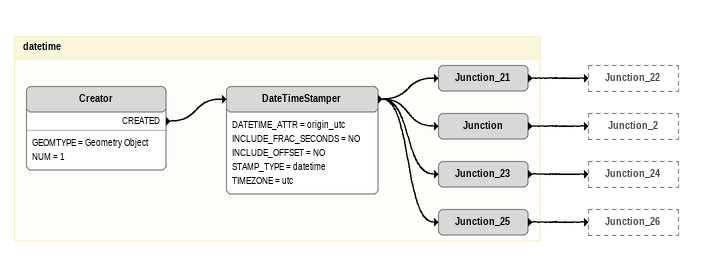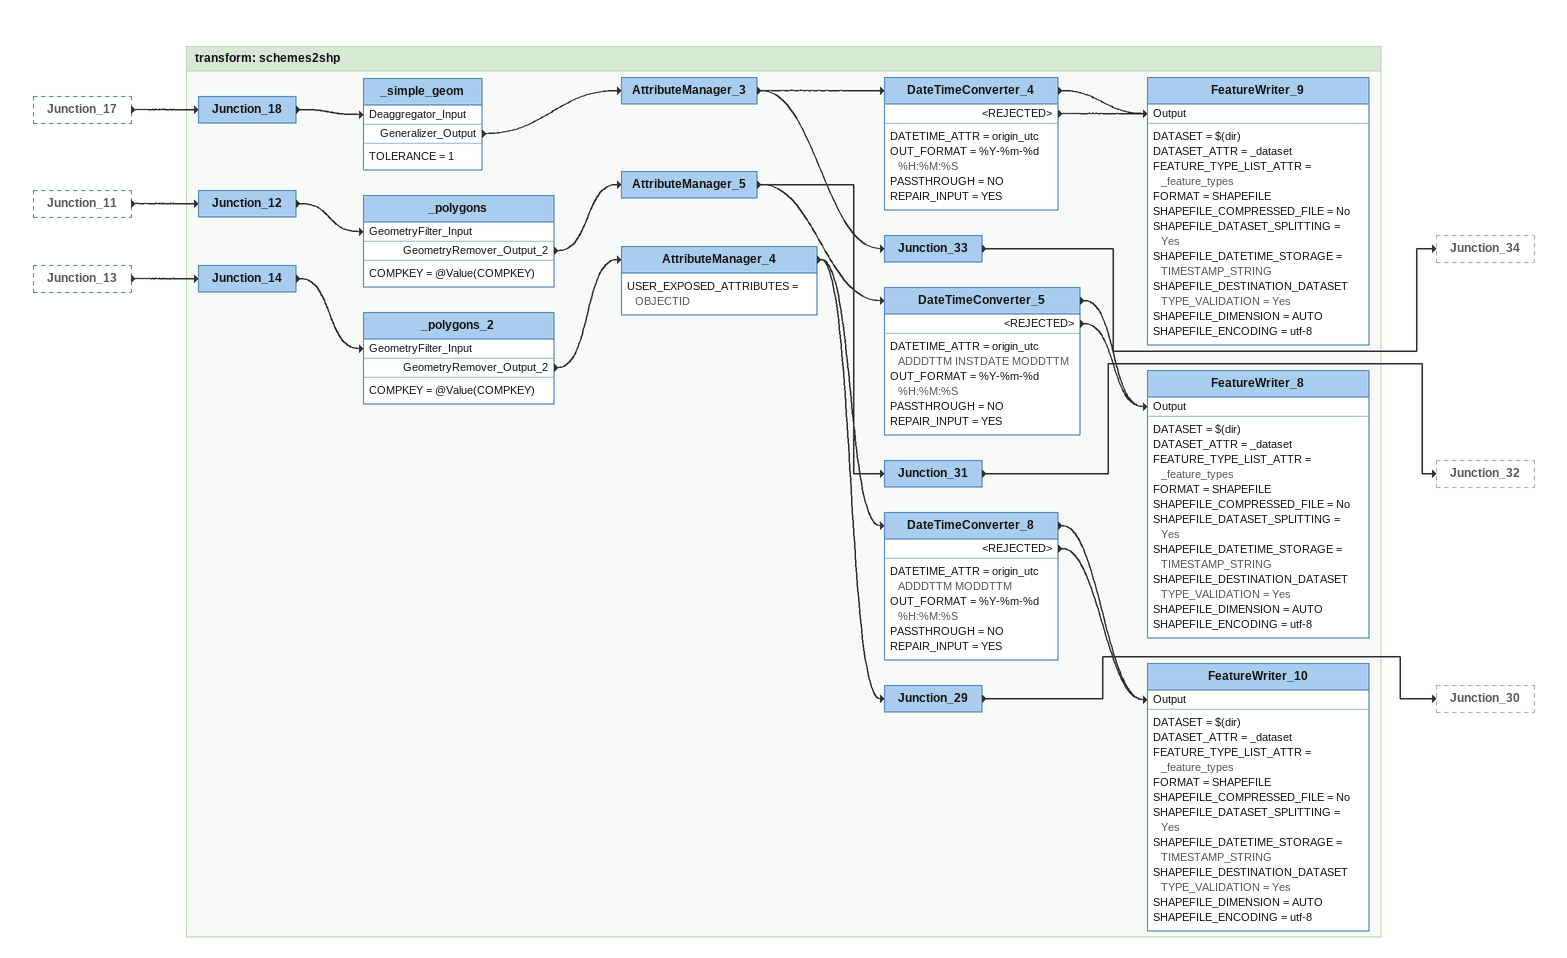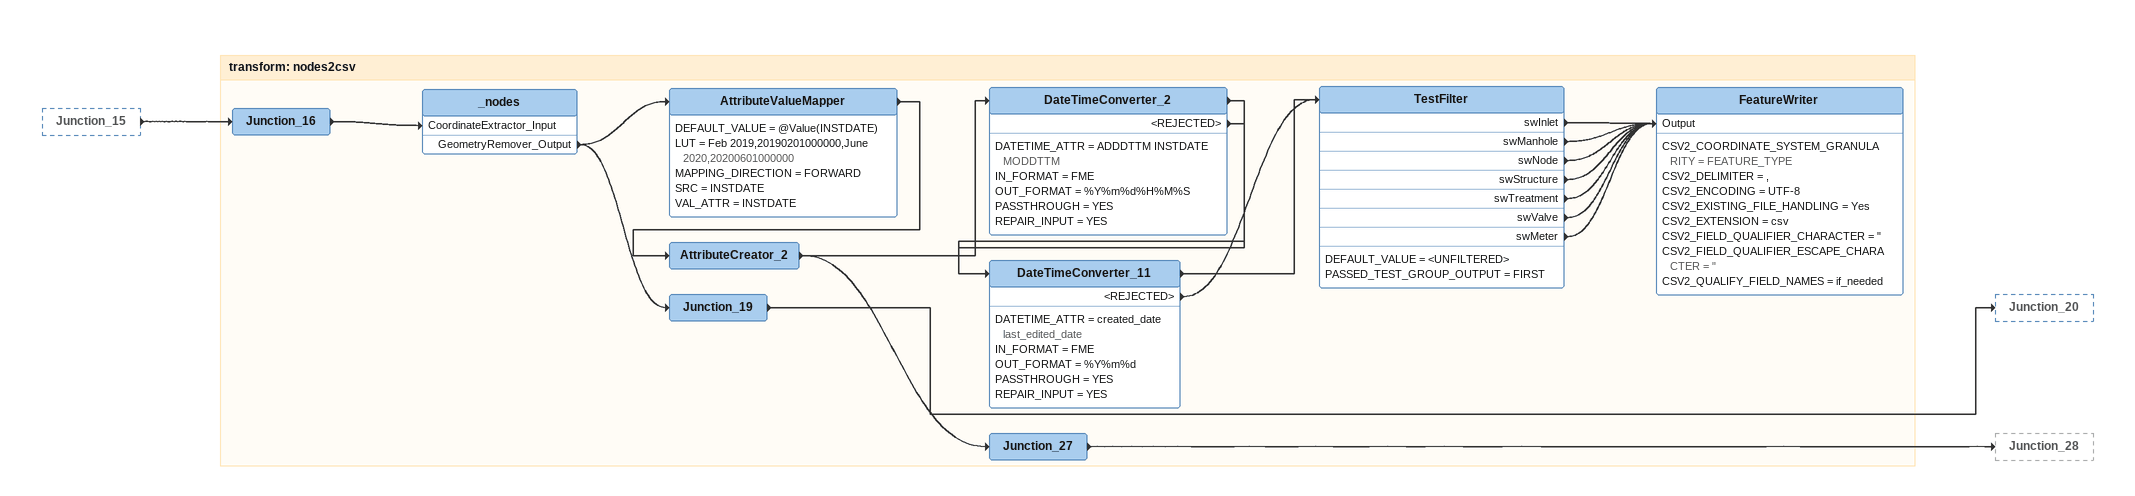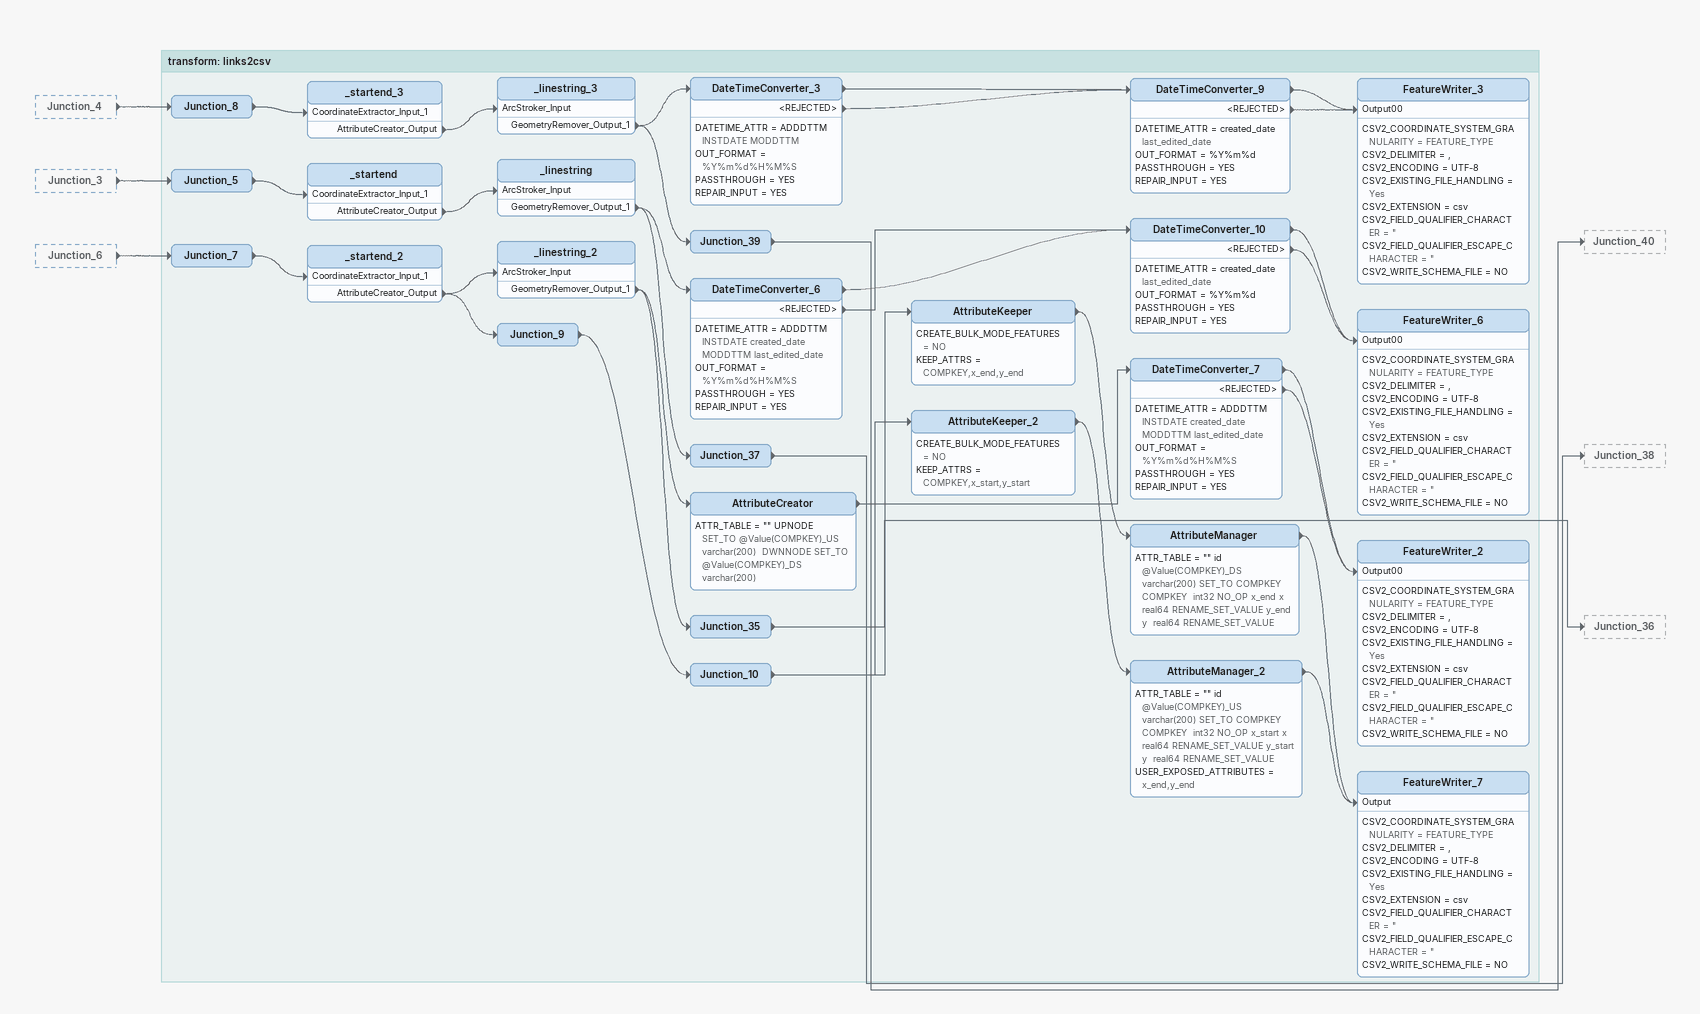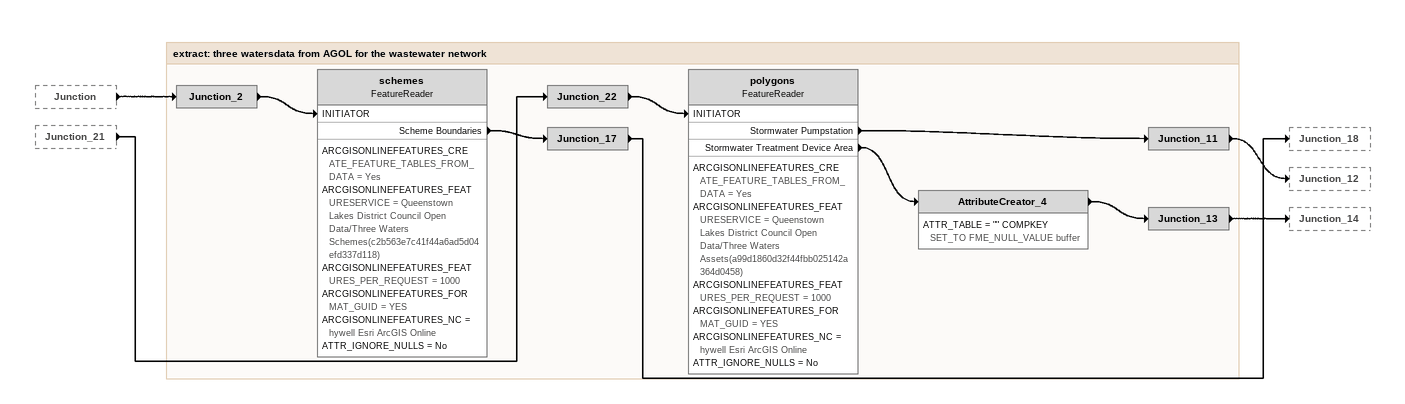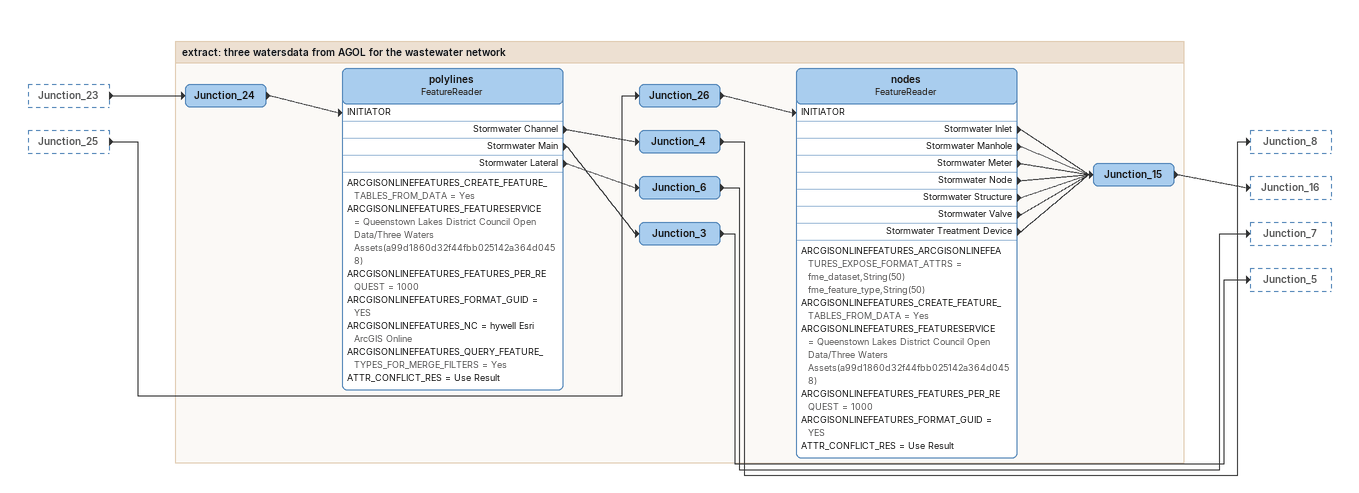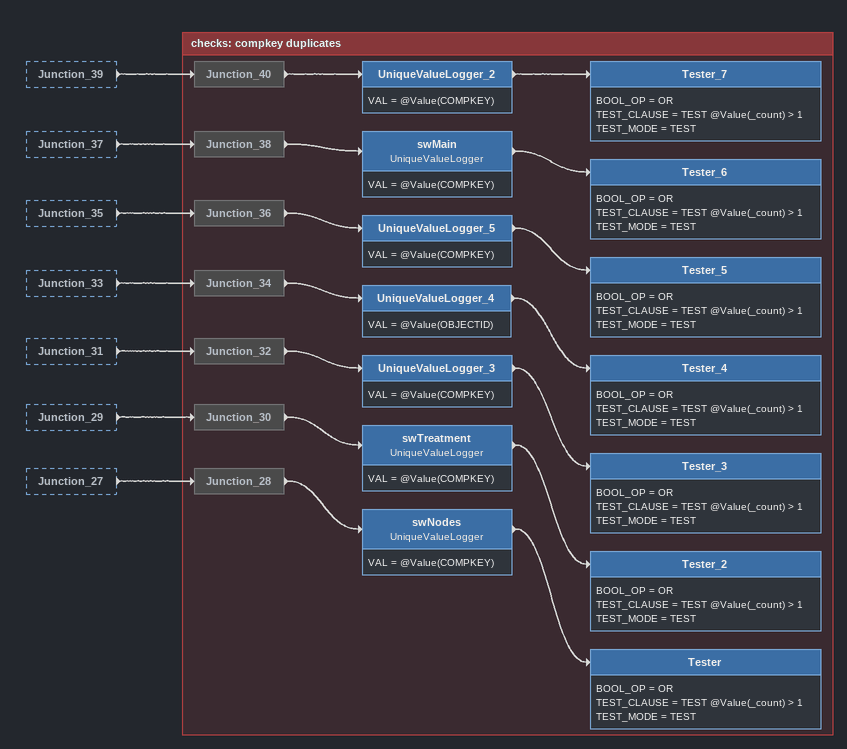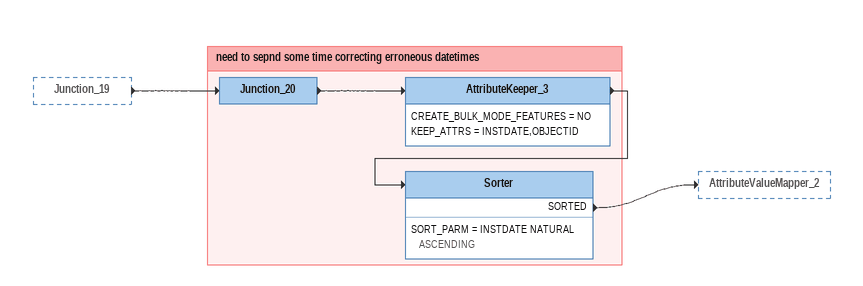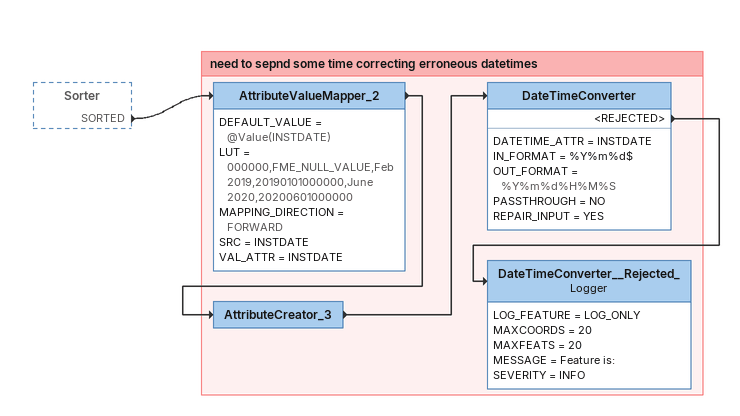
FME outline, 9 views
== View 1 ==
Bookmark: datetime
Creator
    GEOMTYPE = Geometry Object
    NUM = 1
    CREATED -> DateTimeStamper
DateTimeStamper
    DATETIME_ATTR = origin_utc
    INCLUDE_FRAC_SECONDS = NO
    INCLUDE_OFFSET = NO
    STAMP_TYPE = datetime
    TIMEZONE = utc
    -> Junction
    -> Junction_21
    -> Junction_23
    -> Junction_25
Junction_21
    -> Junction_22
Junction
    -> Junction_2
Junction_23
    -> Junction_24
Junction_25
    -> Junction_26

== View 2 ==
Junction_17 [outside]
    -> Junction_18
Junction_11 [outside]
    -> Junction_12
Junction_13 [outside]
    -> Junction_14

Bookmark: transform: schemes2shp
Junction_12
    -> _polygons [GeometryFilter_Input]
_polygons
    COMPKEY = @Value(COMPKEY)
    GeometryRemover_Output_2 -> AttributeManager_5
AttributeManager_5
    -> DateTimeConverter_5
    -> Junction_31
DateTimeConverter_5
    DATETIME_ATTR = origin_utc ADDDTTM INSTDATE MODDTTM
    OUT_FORMAT = %Y-%m-%d %H:%M:%S
    PASSTHROUGH = NO
    REPAIR_INPUT = YES
    -> FeatureWriter_8 [Output]
    <REJECTED> -> FeatureWriter_8 [Output]
FeatureWriter_8
    DATASET = $(dir)
    DATASET_ATTR = _dataset
    FEATURE_TYPE_LIST_ATTR = _feature_types
    FORMAT = SHAPEFILE
    SHAPEFILE_COMPRESSED_FILE = No
    SHAPEFILE_DATASET_SPLITTING = Yes
    SHAPEFILE_DATETIME_STORAGE = TIMESTAMP_STRING
    SHAPEFILE_DESTINATION_DATASETTYPE_VALIDATION = Yes
    SHAPEFILE_DIMENSION = AUTO
    SHAPEFILE_ENCODING = utf-8
Junction_31
    -> Junction_32
Junction_14
    -> _polygons_2 [GeometryFilter_Input]
_polygons_2
    COMPKEY = @Value(COMPKEY)
    GeometryRemover_Output_2 -> AttributeManager_4
AttributeManager_4
    USER_EXPOSED_ATTRIBUTES = OBJECTID
    -> DateTimeConverter_8
    -> Junction_29
DateTimeConverter_8
    DATETIME_ATTR = origin_utc ADDDTTM MODDTTM
    OUT_FORMAT = %Y-%m-%d %H:%M:%S
    PASSTHROUGH = NO
    REPAIR_INPUT = YES
    -> FeatureWriter_10 [Output]
    <REJECTED> -> FeatureWriter_10 [Output]
FeatureWriter_10
    DATASET = $(dir)
    DATASET_ATTR = _dataset
    FEATURE_TYPE_LIST_ATTR = _feature_types
    FORMAT = SHAPEFILE
    SHAPEFILE_COMPRESSED_FILE = No
    SHAPEFILE_DATASET_SPLITTING = Yes
    SHAPEFILE_DATETIME_STORAGE = TIMESTAMP_STRING
    SHAPEFILE_DESTINATION_DATASETTYPE_VALIDATION = Yes
    SHAPEFILE_DIMENSION = AUTO
    SHAPEFILE_ENCODING = utf-8
Junction_29
    -> Junction_30
Junction_18
    -> _simple_geom [Deaggregator_Input]
_simple_geom
    TOLERANCE = 1
    Generalizer_Output -> AttributeManager_3
AttributeManager_3
    -> DateTimeConverter_4
    -> Junction_33
DateTimeConverter_4
    DATETIME_ATTR = origin_utc
    OUT_FORMAT = %Y-%m-%d %H:%M:%S
    PASSTHROUGH = NO
    REPAIR_INPUT = YES
    -> FeatureWriter_9 [Output]
    <REJECTED> -> FeatureWriter_9 [Output]
FeatureWriter_9
    DATASET = $(dir)
    DATASET_ATTR = _dataset
    FEATURE_TYPE_LIST_ATTR = _feature_types
    FORMAT = SHAPEFILE
    SHAPEFILE_COMPRESSED_FILE = No
    SHAPEFILE_DATASET_SPLITTING = Yes
    SHAPEFILE_DATETIME_STORAGE = TIMESTAMP_STRING
    SHAPEFILE_DESTINATION_DATASETTYPE_VALIDATION = Yes
    SHAPEFILE_DIMENSION = AUTO
    SHAPEFILE_ENCODING = utf-8
Junction_33
    -> Junction_34

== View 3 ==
Junction_15 [outside]
    -> Junction_16

Bookmark: transform: nodes2csv
Junction_16
    -> _nodes [CoordinateExtractor_Input]
_nodes
    GeometryRemover_Output -> AttributeValueMapper
    GeometryRemover_Output -> Junction_19
AttributeValueMapper
    DEFAULT_VALUE = @Value(INSTDATE)
    LUT = Feb 2019,20190201000000,June 2020,20200601000000
    MAPPING_DIRECTION = FORWARD
    SRC = INSTDATE
    VAL_ATTR = INSTDATE
    -> AttributeCreator_2
AttributeCreator_2
    -> DateTimeConverter_2
    -> Junction_27
DateTimeConverter_2
    DATETIME_ATTR = ADDDTTM INSTDATE MODDTTM
    IN_FORMAT = FME
    OUT_FORMAT = %Y%m%d%H%M%S
    PASSTHROUGH = YES
    REPAIR_INPUT = YES
    -> DateTimeConverter_11
    <REJECTED> -> DateTimeConverter_11
DateTimeConverter_11
    DATETIME_ATTR = created_date last_edited_date
    IN_FORMAT = FME
    OUT_FORMAT = %Y%m%d
    PASSTHROUGH = YES
    REPAIR_INPUT = YES
    -> TestFilter
    <REJECTED> -> TestFilter
TestFilter
    DEFAULT_VALUE = <UNFILTERED>
    PASSED_TEST_GROUP_OUTPUT = FIRST
    swInlet -> FeatureWriter [Output]
    swManhole -> FeatureWriter [Output]
    swNode -> FeatureWriter [Output]
    swStructure -> FeatureWriter [Output]
    swTreatment -> FeatureWriter [Output]
    swValve -> FeatureWriter [Output]
    swMeter -> FeatureWriter [Output]
FeatureWriter
    CSV2_COORDINATE_SYSTEM_GRANULARITY = FEATURE_TYPE
    CSV2_DELIMITER = ,
    CSV2_ENCODING = UTF-8
    CSV2_EXISTING_FILE_HANDLING = Yes
    CSV2_EXTENSION = csv
    CSV2_FIELD_QUALIFIER_CHARACTER = "
    CSV2_FIELD_QUALIFIER_ESCAPE_CHARACTER = "
    CSV2_QUALIFY_FIELD_NAMES = if_needed
Junction_27
    -> Junction_28
Junction_19
    -> Junction_20

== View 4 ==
Junction_4 [outside]
    -> Junction_8
Junction_3 [outside]
    -> Junction_5
Junction_6 [outside]
    -> Junction_7

Bookmark: transform: links2csv
Junction_8
    -> _startend_3 [CoordinateExtractor_Input_1]
_startend_3
    AttributeCreator_Output -> _linestring_3 [ArcStroker_Input]
_linestring_3
    GeometryRemover_Output_1 -> DateTimeConverter_3
    GeometryRemover_Output_1 -> Junction_39
DateTimeConverter_3
    DATETIME_ATTR = ADDDTTM INSTDATE MODDTTM
    OUT_FORMAT = %Y%m%d%H%M%S
    PASSTHROUGH = YES
    REPAIR_INPUT = YES
    -> DateTimeConverter_9
    <REJECTED> -> DateTimeConverter_9
DateTimeConverter_9
    DATETIME_ATTR = created_date last_edited_date
    OUT_FORMAT = %Y%m%d
    PASSTHROUGH = YES
    REPAIR_INPUT = YES
    -> FeatureWriter_3 [Output00]
    <REJECTED> -> FeatureWriter_3 [Output00]
FeatureWriter_3
    CSV2_COORDINATE_SYSTEM_GRANULARITY = FEATURE_TYPE
    CSV2_DELIMITER = ,
    CSV2_ENCODING = UTF-8
    CSV2_EXISTING_FILE_HANDLING = Yes
    CSV2_EXTENSION = csv
    CSV2_FIELD_QUALIFIER_CHARACTER = "
    CSV2_FIELD_QUALIFIER_ESCAPE_CHARACTER = "
    CSV2_WRITE_SCHEMA_FILE = NO
Junction_39
    -> Junction_40
Junction_7
    -> _startend_2 [CoordinateExtractor_Input_1]
_startend_2
    AttributeCreator_Output -> _linestring_2 [ArcStroker_Input]
    AttributeCreator_Output -> Junction_9
_linestring_2
    GeometryRemover_Output_1 -> AttributeCreator
    GeometryRemover_Output_1 -> Junction_35
AttributeCreator
    ATTR_TABLE = "" UPNODE SET_TO @Value(COMPKEY)_US varchar(200)  DWNNODE SET_TO @Value(COMPKEY)_DS varchar(200)
    -> DateTimeConverter_7
DateTimeConverter_7
    DATETIME_ATTR = ADDDTTM INSTDATE created_date MODDTTM last_edited_date
    OUT_FORMAT = %Y%m%d%H%M%S
    PASSTHROUGH = YES
    REPAIR_INPUT = YES
    -> FeatureWriter_2 [Output00]
    <REJECTED> -> FeatureWriter_2 [Output00]
FeatureWriter_2
    CSV2_COORDINATE_SYSTEM_GRANULARITY = FEATURE_TYPE
    CSV2_DELIMITER = ,
    CSV2_ENCODING = UTF-8
    CSV2_EXISTING_FILE_HANDLING = Yes
    CSV2_EXTENSION = csv
    CSV2_FIELD_QUALIFIER_CHARACTER = "
    CSV2_FIELD_QUALIFIER_ESCAPE_CHARACTER = "
    CSV2_WRITE_SCHEMA_FILE = NO
Junction_35
    -> Junction_36
Junction_9
    -> Junction_10
Junction_10
    -> AttributeKeeper
    -> AttributeKeeper_2
AttributeKeeper
    CREATE_BULK_MODE_FEATURES = NO
    KEEP_ATTRS = COMPKEY,x_end,y_end
    -> AttributeManager
AttributeManager
    ATTR_TABLE = "" id @Value(COMPKEY)_DS varchar(200) SET_TO COMPKEY COMPKEY  int32 NO_OP x_end x  real64 RENAME_SET_VALUE y_end y  real64 RENAME_SET_VALUE
    -> FeatureWriter_7 [Output]
AttributeKeeper_2
    CREATE_BULK_MODE_FEATURES = NO
    KEEP_ATTRS = COMPKEY,x_start,y_start
    -> AttributeManager_2
AttributeManager_2
    ATTR_TABLE = "" id @Value(COMPKEY)_US varchar(200) SET_TO COMPKEY COMPKEY  int32 NO_OP x_start x  real64 RENAME_SET_VALUE y_start y  real64 RENAME_SET_VALUE
    USER_EXPOSED_ATTRIBUTES = x_end,y_end
    -> FeatureWriter_7 [Output]
FeatureWriter_7
    CSV2_COORDINATE_SYSTEM_GRANULARITY = FEATURE_TYPE
    CSV2_DELIMITER = ,
    CSV2_ENCODING = UTF-8
    CSV2_EXISTING_FILE_HANDLING = Yes
    CSV2_EXTENSION = csv
    CSV2_FIELD_QUALIFIER_CHARACTER = "
    CSV2_FIELD_QUALIFIER_ESCAPE_CHARACTER = "
    CSV2_WRITE_SCHEMA_FILE = NO
Junction_5
    -> _startend [CoordinateExtractor_Input_1]
_startend
    AttributeCreator_Output -> _linestring [ArcStroker_Input]
_linestring
    GeometryRemover_Output_1 -> DateTimeConverter_6
    GeometryRemover_Output_1 -> Junction_37
DateTimeConverter_6
    DATETIME_ATTR = ADDDTTM INSTDATE created_date MODDTTM last_edited_date
    OUT_FORMAT = %Y%m%d%H%M%S
    PASSTHROUGH = YES
    REPAIR_INPUT = YES
    -> DateTimeConverter_10
    <REJECTED> -> DateTimeConverter_10
DateTimeConverter_10
    DATETIME_ATTR = created_date last_edited_date
    OUT_FORMAT = %Y%m%d
    PASSTHROUGH = YES
    REPAIR_INPUT = YES
    -> FeatureWriter_6 [Output00]
    <REJECTED> -> FeatureWriter_6 [Output00]
FeatureWriter_6
    CSV2_COORDINATE_SYSTEM_GRANULARITY = FEATURE_TYPE
    CSV2_DELIMITER = ,
    CSV2_ENCODING = UTF-8
    CSV2_EXISTING_FILE_HANDLING = Yes
    CSV2_EXTENSION = csv
    CSV2_FIELD_QUALIFIER_CHARACTER = "
    CSV2_FIELD_QUALIFIER_ESCAPE_CHARACTER = "
    CSV2_WRITE_SCHEMA_FILE = NO
Junction_37
    -> Junction_38

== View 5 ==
Junction [outside]
    -> Junction_2
Junction_21 [outside]
    -> Junction_22

Bookmark: extract: three watersdata from AGOL for the wastewater network
Junction_22
    -> polygons [INITIATOR]
polygons: FeatureReader
    ARCGISONLINEFEATURES_CREATE_FEATURE_TABLES_FROM_DATA = Yes
    ARCGISONLINEFEATURES_FEATURESERVICE = Queenstown Lakes District Council Open Data/Three Waters Assets(a99d1860d32f44fbb025142a364d0458)
    ARCGISONLINEFEATURES_FEATURES_PER_REQUEST = 1000
    ARCGISONLINEFEATURES_FORMAT_GUID = YES
    ARCGISONLINEFEATURES_NC = hywell Esri ArcGIS Online
    ATTR_IGNORE_NULLS = No
    Stormwater Pumpstation -> Junction_11
    Stormwater Treatment Device Area -> AttributeCreator_4
Junction_11
    -> Junction_12
AttributeCreator_4
    ATTR_TABLE = "" COMPKEY SET_TO FME_NULL_VALUE buffer
    -> Junction_13
Junction_13
    -> Junction_14
Junction_2
    -> schemes [INITIATOR]
schemes: FeatureReader
    ARCGISONLINEFEATURES_CREATE_FEATURE_TABLES_FROM_DATA = Yes
    ARCGISONLINEFEATURES_FEATURESERVICE = Queenstown Lakes District Council Open Data/Three Waters Schemes(c2b563e7c41f44a6ad5d04efd337d118)
    ARCGISONLINEFEATURES_FEATURES_PER_REQUEST = 1000
    ARCGISONLINEFEATURES_FORMAT_GUID = YES
    ARCGISONLINEFEATURES_NC = hywell Esri ArcGIS Online
    ATTR_IGNORE_NULLS = No
    Scheme Boundaries -> Junction_17
Junction_17
    -> Junction_18

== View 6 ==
Junction_23 [outside]
    -> Junction_24
Junction_25 [outside]
    -> Junction_26

Bookmark: extract: three watersdata from AGOL for the wastewater network
Junction_24
    -> polylines [INITIATOR]
polylines: FeatureReader
    ARCGISONLINEFEATURES_CREATE_FEATURE_TABLES_FROM_DATA = Yes
    ARCGISONLINEFEATURES_FEATURESERVICE = Queenstown Lakes District Council Open Data/Three Waters Assets(a99d1860d32f44fbb025142a364d0458)
    ARCGISONLINEFEATURES_FEATURES_PER_REQUEST = 1000
    ARCGISONLINEFEATURES_FORMAT_GUID = YES
    ARCGISONLINEFEATURES_NC = hywell Esri ArcGIS Online
    ARCGISONLINEFEATURES_QUERY_FEATURE_TYPES_FOR_MERGE_FILTERS = Yes
    ATTR_CONFLICT_RES = Use Result
    Stormwater Channel -> Junction_4
    Stormwater Main -> Junction_3
    Stormwater Lateral -> Junction_6
Junction_4
    -> Junction_8
Junction_6
    -> Junction_7
Junction_3
    -> Junction_5
Junction_26
    -> nodes [INITIATOR]
nodes: FeatureReader
    ARCGISONLINEFEATURES_ARCGISONLINEFEATURES_EXPOSE_FORMAT_ATTRS = fme_dataset,String(50) fme_feature_type,String(50)
    ARCGISONLINEFEATURES_CREATE_FEATURE_TABLES_FROM_DATA = Yes
    ARCGISONLINEFEATURES_FEATURESERVICE = Queenstown Lakes District Council Open Data/Three Waters Assets(a99d1860d32f44fbb025142a364d0458)
    ARCGISONLINEFEATURES_FEATURES_PER_REQUEST = 1000
    ARCGISONLINEFEATURES_FORMAT_GUID = YES
    ATTR_CONFLICT_RES = Use Result
    Stormwater Inlet -> Junction_15
    Stormwater Manhole -> Junction_15
    Stormwater Meter -> Junction_15
    Stormwater Node -> Junction_15
    Stormwater Structure -> Junction_15
    Stormwater Valve -> Junction_15
    Stormwater Treatment Device -> Junction_15
Junction_15
    -> Junction_16

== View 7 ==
Junction_39 [outside]
    -> Junction_40
Junction_37 [outside]
    -> Junction_38
Junction_35 [outside]
    -> Junction_36
Junction_33 [outside]
    -> Junction_34
Junction_31 [outside]
    -> Junction_32
Junction_29 [outside]
    -> Junction_30
Junction_27 [outside]
    -> Junction_28

Bookmark: checks: compkey duplicates
Junction_32 [off]
    -> UniqueValueLogger_3
UniqueValueLogger_3
    VAL = @Value(COMPKEY)
    -> Tester_3
Tester_3
    BOOL_OP = OR
    TEST_CLAUSE = TEST @Value(_count) > 1
    TEST_MODE = TEST
Junction_30 [off]
    -> swTreatment
swTreatment: UniqueValueLogger
    VAL = @Value(COMPKEY)
    -> Tester_2
Tester_2
    BOOL_OP = OR
    TEST_CLAUSE = TEST @Value(_count) > 1
    TEST_MODE = TEST
Junction_34 [off]
    -> UniqueValueLogger_4
UniqueValueLogger_4
    VAL = @Value(OBJECTID)
    -> Tester_4
Tester_4
    BOOL_OP = OR
    TEST_CLAUSE = TEST @Value(_count) > 1
    TEST_MODE = TEST
Junction_40 [off]
    -> UniqueValueLogger_2
UniqueValueLogger_2
    VAL = @Value(COMPKEY)
    -> Tester_7
Tester_7
    BOOL_OP = OR
    TEST_CLAUSE = TEST @Value(_count) > 1
    TEST_MODE = TEST
Junction_36 [off]
    -> UniqueValueLogger_5
UniqueValueLogger_5
    VAL = @Value(COMPKEY)
    -> Tester_5
Tester_5
    BOOL_OP = OR
    TEST_CLAUSE = TEST @Value(_count) > 1
    TEST_MODE = TEST
Junction_38 [off]
    -> swMain
swMain: UniqueValueLogger
    VAL = @Value(COMPKEY)
    -> Tester_6
Tester_6
    BOOL_OP = OR
    TEST_CLAUSE = TEST @Value(_count) > 1
    TEST_MODE = TEST
Junction_28 [off]
    -> swNodes
swNodes: UniqueValueLogger
    VAL = @Value(COMPKEY)
    -> Tester
Tester
    BOOL_OP = OR
    TEST_CLAUSE = TEST @Value(_count) > 1
    TEST_MODE = TEST

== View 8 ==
Junction_19 [outside]
    -> Junction_20

Bookmark: need to sepnd some time correcting erroneous datetimes
Junction_20
    -> AttributeKeeper_3
AttributeKeeper_3
    CREATE_BULK_MODE_FEATURES = NO
    KEEP_ATTRS = INSTDATE,OBJECTID
    -> Sorter
Sorter
    SORT_PARM = INSTDATE NATURAL ASCENDING
    SORTED -> AttributeValueMapper_2

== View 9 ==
Sorter [outside]
    SORTED -> AttributeValueMapper_2

Bookmark: need to sepnd some time correcting erroneous datetimes
AttributeValueMapper_2
    DEFAULT_VALUE = @Value(INSTDATE)
    LUT = 000000,FME_NULL_VALUE,Feb 2019,20190101000000,June 2020,20200601000000
    MAPPING_DIRECTION = FORWARD
    SRC = INSTDATE
    VAL_ATTR = INSTDATE
    -> AttributeCreator_3
AttributeCreator_3
    -> DateTimeConverter
DateTimeConverter
    DATETIME_ATTR = INSTDATE
    IN_FORMAT = %Y%m%d$
    OUT_FORMAT = %Y%m%d%H%M%S
    PASSTHROUGH = NO
    REPAIR_INPUT = YES
    <REJECTED> -> DateTimeConverter__Rejected_
DateTimeConverter__Rejected_: Logger
    LOG_FEATURE = LOG_ONLY
    MAXCOORDS = 20
    MAXFEATS = 20
    MESSAGE = Feature is:
    SEVERITY = INFO
